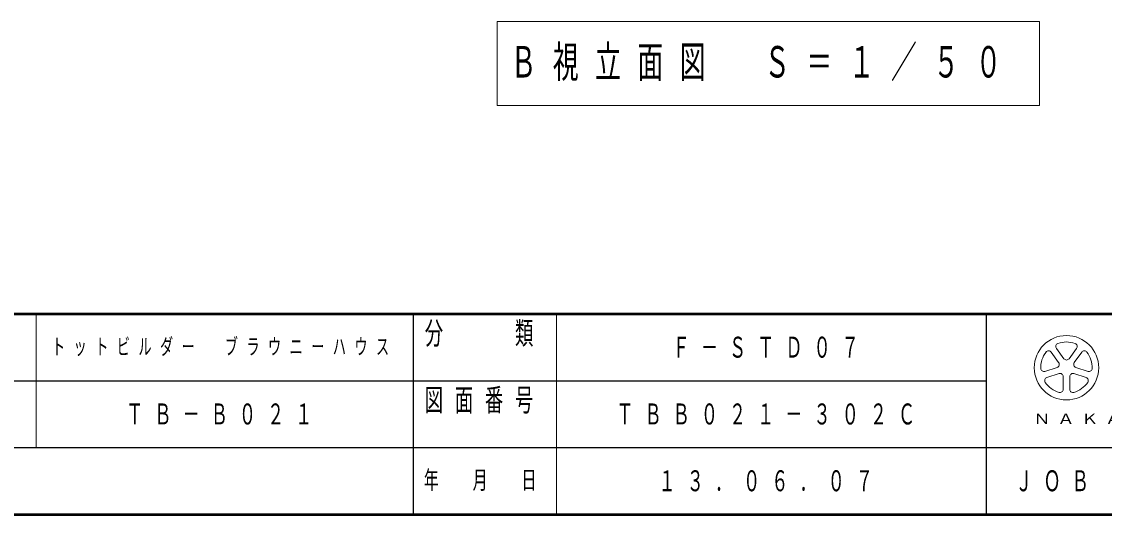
# Model space of a CAD drawing. Units: millimetres on the paper, scale 1:50. Extents: x -365 to 0, y -594 to 257.
# Drawn here: x -171 to -57.6, y -297 to -245.4 of the extents above; entities that cross this region are included whole.
import ezdxf

# ---------------------------------------------------------------- set-up
doc = ezdxf.new("R2010")
doc.units = ezdxf.units.MM
for name, color, linetype, lineweight in [('1_50', 7, 'Continuous', 25), ('NAKAMURA図枠', 7, 'Continuous', 13), ('図面情報', 7, 'Continuous', 13)]:
    doc.layers.add(name, color=color, linetype=linetype, lineweight=lineweight)
doc.styles.add('ＭＳ ゴシック', font='')
doc.styles.get('ＭＳ ゴシック').set_extended_font_data('MS Gothic')

msp = doc.modelspace()

# ---------------------------------------------------------------- linework, layer by layer
at = {"layer": '1_50', "lineweight": 13}
for p, q in [((-121.205, -245.368), (-121.205, -254.168)), ((-64.405, -245.368), (-121.205, -245.368)), ((-64.405, -254.168), (-64.405, -245.368)), ((-121.205, -254.168), (-64.405, -254.168))]:
    msp.add_line(p, q, dxfattribs=at)
at = {"layer": 'NAKAMURA図枠', "lineweight": 50}
for p, q in [((-365, -276), (0, -276)), ((-365, -297), (0, -297))]:
    msp.add_line(p, q, dxfattribs=at)
at = {"layer": 'NAKAMURA図枠'}
for p, q in [((-169.5, -276), (-169.5, -290)), ((-115, -276), (-115, -297)), ((-62.39, -281.083), (-63.175, -280.003)), ((-62.629, -279.607), (-61.844, -280.687)), ((-61.298, -280.687), (-60.513, -279.607)), ((-59.967, -280.003), (-60.752, -281.083)), ((-63.828, -282.015), (-62.559, -281.603)), ((-62.35, -282.245), (-63.62, -282.657)), ((-59.522, -282.657), (-60.792, -282.245)), ((-60.583, -281.603), (-59.313, -282.015)), ((-61.908, -283.901), (-61.908, -282.566)), ((-61.233, -282.566), (-61.233, -283.901))]:
    msp.add_line(p, q, dxfattribs=at)
at = {"layer": 'NAKAMURA図枠', "color": 211, "lineweight": 25}
for p, q in [((-130, -276), (-130, -297)), ((-70, -276), (-70, -297)), ((-182.5, -283), (-70, -283)), ((-237.5, -290), (0, -290))]:
    msp.add_line(p, q, dxfattribs=at)
at = {"layer": 'NAKAMURA図枠'}
msp.add_circle((-61.571, -281.637), 3.375, dxfattribs=at)
for centre, radius, start, end in [((-61.571, -281.637), 2.7, 70.60155, 109.39847), ((-61.571, -281.637), 2.7, 142.60154, 181.39846), ((-63.448, -280.202), 0.338, 35.99999, 142.60154), ((-62.356, -279.408), 0.338, 109.39847, 215.99997), ((-60.786, -279.408), 0.338, 324, 70.60155), ((-59.694, -280.202), 0.338, 37.39846, 143.99995), ((-61.571, -281.637), 2.7, 358.60155, 37.39847), ((-62.663, -281.282), 0.338, 287.99998, 35.99999), ((-61.571, -280.488), 0.338, 215.99998, 324), ((-60.479, -281.282), 0.338, 143.99996, 251.99999), ((-63.933, -281.694), 0.338, 181.39848, 287.99997), ((-62.246, -282.566), 0.338, 359.99997, 107.99999), ((-60.896, -282.566), 0.338, 71.99997, 179.99999), ((-59.209, -281.694), 0.338, 252.00001, 358.60156), ((-63.516, -282.978), 0.338, 107.99999, 214.60154), ((-61.571, -281.637), 2.7, 214.60156, 253.39848), ((-61.571, -281.637), 2.7, 286.60155, 325.39847), ((-59.626, -282.978), 0.338, 325.39847, 71.99996), ((-62.246, -283.901), 0.338, 253.39847, 359.99997), ((-60.896, -283.901), 0.338, 179.99999, 286.60154)]:
    msp.add_arc(centre, radius, start, end, dxfattribs=at)

# ---------------------------------------------------------------- texts
at = {"layer": '1_50', "insert": (-119.805, -249.768), "char_height": 3.299, "attachment_point": 4, "style": 'ＭＳ ゴシック'}
msp.add_mtext('\\T1.64;\\W0.6;Ｂ視立面図\u3000Ｓ＝１／５０', dxfattribs=at)
at = {"layer": 'NAKAMURA図枠', "color": 4, "style": 'ＭＳ ゴシック'}
for s, insert, char_height, attachment_point in [('\\T1.64;\\W0.6;分\u3000\u3000類', (-122.5, -276.833), 2.346, 2), ('\\T1.64;\\W0.6;図面番号', (-122.5, -283.833), 2.346, 2), ('\\T1.39;\\W1.2;ＮＡＫＡＭＵＲＡ\u3000ＭＦＧ．ＣＯＲＰＯＲＡＴＩＯＮ', (-35, -287), 1.1, 5), ('\\T1.64;\\W0.6;年\u3000月\u3000日', (-122.5, -293.5), 1.906, 5), ('\\T1.64;\\W0.6;ＪＯＢ', (-62.5, -293.5), 2.199, 5)]:
    msp.add_mtext(s, dxfattribs=dict(at, insert=insert, char_height=char_height, attachment_point=attachment_point))
at = {"layer": '図面情報', "attachment_point": 5, "style": 'ＭＳ ゴシック'}
for s, insert, char_height in [('\\T1.64;\\W0.6;トットビルダー\u3000ブラウニーハウス', (-149.75, -279.5), 1.686), ('\\T1.64;\\W0.6;Ｆ－ＳＴＤ０７', (-92.5, -279.5), 2.199), ('\\T1.64;\\W0.6;ＴＢ－Ｂ０２１', (-149.75, -286.5), 2.199), ('\\T1.64;\\W0.6;ＴＢＢ０２１－３０２Ｃ', (-92.5, -286.5), 2.199), ('\\T1.64;\\W0.6;１３．０６．０７', (-92.5, -293.5), 2.199)]:
    msp.add_mtext(s, dxfattribs=dict(at, insert=insert, char_height=char_height))

doc.saveas('drawing.dxf')
